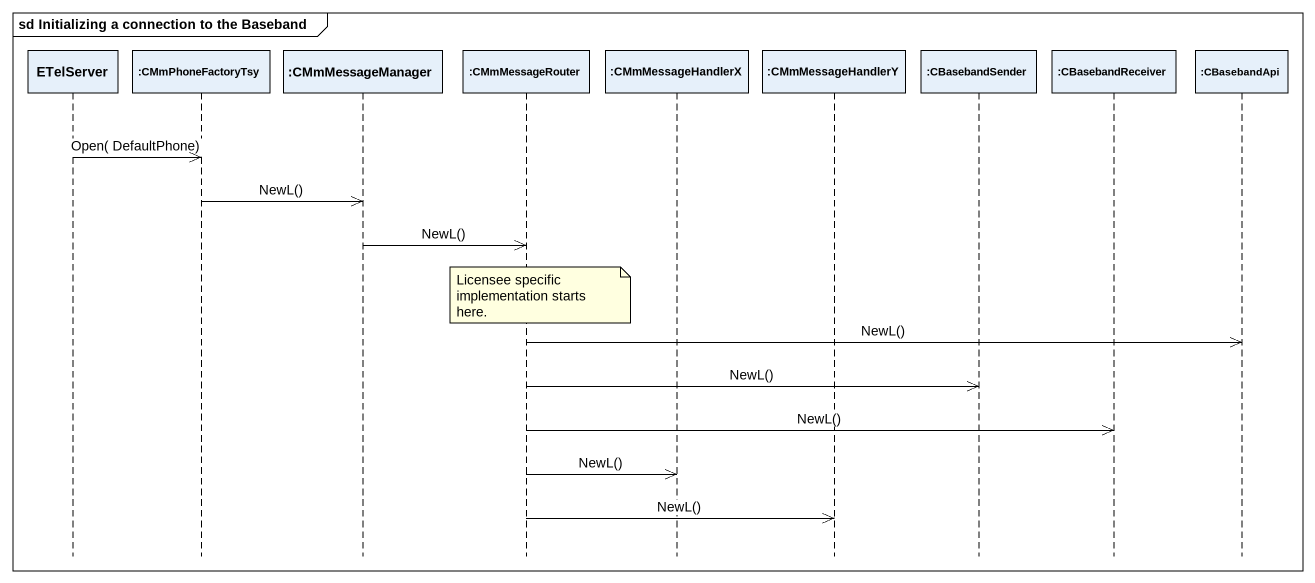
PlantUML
@startuml
mainframe sd Initializing a connection to the Baseband
hide footbox
participant ETelServer
participant ":CMmPhoneFactoryTsy" as CMmPhoneFactoryTsy
participant ":CMmMessageManager" as CMmMessageManager
participant ":CMmMessageRouter" as CMmMessageRouter
participant ":CMmMessageHandlerX" as CMmMessageHandlerX
participant ":CMmMessageHandlerY" as CMmMessageHandlerY
participant ":CBasebandSender" as CBasebandSender
participant ":CBasebandReceiver" as CBasebandReceiver
participant ":CBasebandApi" as CBasebandApi

ETelServer ->> CMmPhoneFactoryTsy : Open( DefaultPhone)
CMmPhoneFactoryTsy ->> CMmMessageManager : NewL()
CMmMessageManager ->> CMmMessageRouter : NewL()
note over CMmMessageRouter : Licensee specific implementation starts here.
CMmMessageRouter ->> CBasebandApi : NewL()
CMmMessageRouter ->> CBasebandSender : NewL()
CMmMessageRouter ->> CBasebandReceiver : NewL()
CMmMessageRouter ->> CMmMessageHandlerX : NewL()
CMmMessageRouter ->> CMmMessageHandlerY : NewL()
@enduml
